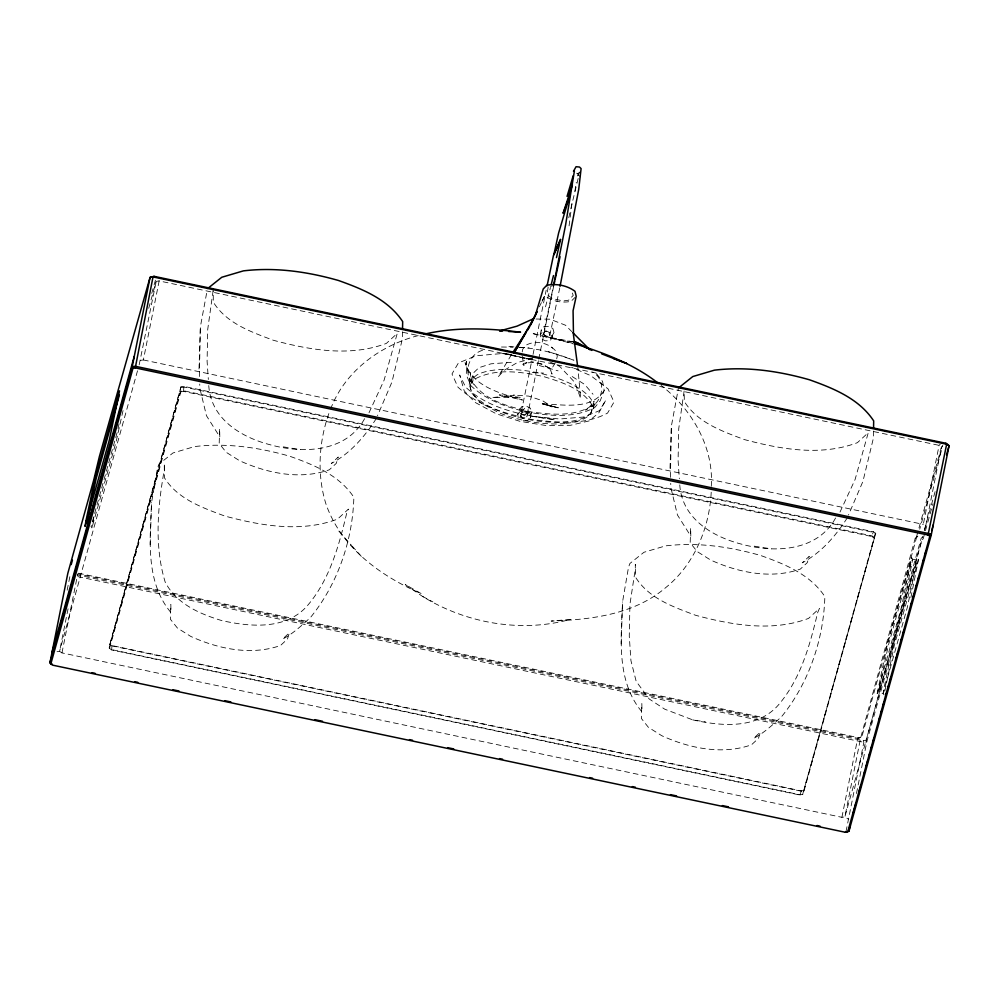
<?xml version="1.0" encoding="UTF-8"?>
<svg xmlns="http://www.w3.org/2000/svg" width="999" height="999" viewBox="0 0 999 999"><rect width="100%" height="100%" fill="white"/><g stroke="black" fill="none" stroke-linecap="round" stroke-linejoin="round"><path stroke-width="0.75" stroke-dasharray="5 3.75" d="M213.137 290.534L207.73 329.358L207.093 361.151L208.341 379.483M684.14 391.009L678.733 428.658L678.084 460.439L679.345 478.783M711.213 492.22C709.502 527.984 694.105 564.66 665.908 587.462C634.203 614.522 591.283 619.667 551.148 621.078L570.342 619.405C520.754 633.054 465.921 623.214 422.465 596.378L405.332 584.615L421.528 593.756C380.607 576.098 340.996 547.552 325.924 503.908C316.533 473.726 318.881 439.797 330.007 410.402M711.276 486.326C713.935 446.89 691.683 409.078 661.151 385.439M402.497 331.718L402.372 338.973L391.933 382.08L377.51 415.709M873.501 431.019L873.376 438.261L862.936 481.381L848.513 514.997M150.187 544.705L151.548 502.584L157.517 467.894L158.903 464.185L172.952 452.972L194.555 446.578C226.561 442.744 258.753 447.402 289.585 456.181C313.698 464.76 339.198 475.037 353.858 497.29C352.697 540.172 337.749 583.891 310.577 617.37C301.81 625.399 293.069 633.653 282.43 639.21L289.448 632.704L287.45 639.073L280.519 645.491C251.149 655.856 218.331 648.938 190.759 636.413L177.36 627.984L170.379 619.205L170.841 604.407L170.979 612.599C145.267 581.942 150.037 539.672 151.548 502.584M199.363 376.523L200.362 326.885L207.255 289.722M511.301 362.325L491.046 363.811L478.858 367.707L473.126 373.264L472.839 382.592C486.188 401.81 510.639 406.98 531.967 412.1C550.973 414.385 571.64 416.808 589.185 407.33L594.08 401.248L591.058 412.55M621.191 643.993L622.552 601.885L628.521 567.195L629.907 563.486L643.955 552.272L665.559 545.879C697.564 542.045 729.757 546.69 760.589 555.469C784.702 564.06 810.189 574.325 824.849 596.578C823.688 639.472 808.753 683.191 781.58 716.658C772.801 724.7 764.073 732.954 753.433 738.511L760.451 732.005L758.453 738.373L751.51 744.792C722.152 755.157 689.335 748.239 661.763 735.714L648.363 727.284L641.383 718.493L641.845 703.696L641.982 711.9C616.271 681.231 621.028 638.96 622.552 601.885M670.441 477.322L671.365 426.186L678.259 389.011M199.013 368.993L200.362 326.885M670.017 468.294L671.365 426.186M469.155 384.228L470.791 379.857L476.773 375.037A63.124 23.851 11.3 0 1 574.025 385.464A63.124 23.851 11.3 0 1 563.985 422.04A63.124 23.851 11.3 0 1 471.94 392.644L469.155 384.228L470.629 372.764L470.616 379.583L473.988 385.002C461.675 373.763 469.018 351.323 485.776 349.725M569.08 225.849L572.14 201.96M574.887 191.296L576.236 182.38M117.07 432.704L91.021 526.461L91.908 527.909L94.131 515.222M877.197 693.456L887.412 644.118L911.675 557.817L912.549 559.19L911.762 564.36L902.834 606.168L879.17 691.333L877.197 693.456L901.46 607.092L911.675 557.817M918.518 559.265L894.267 645.554L884.04 694.904L883.166 693.456L883.965 688.299L892.894 646.49L916.545 561.326L918.518 559.265L910.576 599.15M548.151 287.1L546.977 294.443L552.31 298.551L563.086 300.974L568.543 300.237L573.239 295.379L572.202 292.807M559.765 287.862L549.875 335.252L546.353 336.95L543.456 333.991L553.571 285.252M67.158 590.184L70.192 574.987L71.466 573.688M68.069 608.791L59.565 651.336L61.963 652.896L841.907 817.319L844.867 816.895L848.538 819.292M61.963 652.896L77.76 573.876L857.704 738.311L861.725 737.274L916.558 537.462L917.819 536.138L915.184 538.399L860.651 737.874L844.867 816.895L922.814 536.338M139.173 364.835L156.194 281.368L155.582 279.67L150.974 296.079M140.409 360.389L143.357 359.952L159.153 280.931L158.529 279.233M538.424 360.701L527.522 415.534L525.262 418.693L522.827 418.544L520.754 416.034L521.653 410.277L532.754 355.894M538.723 359.19L553.833 285.427M180.994 386.825L109.865 644.392L109.128 648.051L111.676 649.937L799.924 795.042L802.584 794.642L875.736 533.279L873.338 531.718L183.941 386.388L180.994 386.825L109.865 644.392L112.263 645.953L800.898 791.121L804.27 790.459L801.323 790.883L111.938 645.554L109.54 643.993M841.907 817.319L857.704 738.311L861.725 737.274M845.991 831.63L863.835 742.307L863.223 740.609L77.572 574.974M856.468 793.531L866.795 741.87L892.731 648.438L898.376 624.999L922.027 539.835L923.188 538.823L924.674 533.503M924.462 530.394L925.698 525.936L923.301 524.375L939.097 445.354L940.371 444.056M925.698 525.936L941.495 446.915L942.769 445.616L919.742 529.208M533.066 354.383L546.178 290.185M123.039 410.552L116.159 441.546L91.908 527.909M540.234 334.802L541.271 329.87L543.893 326.598L548.626 326.323L552.872 328.496L554.02 332.555L550.399 340.659L545.342 340.834L540.771 338.636L540.234 334.802L542.732 331.618L547.24 331.331L551.286 333.416L552.36 337.362M523.151 420.766L528.521 420.567L530.519 417.17L531.555 412.212L530.494 408.279L526.448 406.193L521.928 406.481L519.443 409.665L517.757 414.473L518.331 418.406M118.007 428.484L118.943 424.25M556.705 358.816L557.292 356.168L555.819 351.049C548.601 342.732 535.576 339.81 525.874 345.267L522.702 349.275L521.815 353.971L523.901 365.484L523.701 363.311L522.19 365.247L527.06 362.662L524.625 363.112L532.617 362.437L542.082 364.323L551.348 369.143L541.583 363.898L530.769 361.463M568.743 217.782L570.429 210.314M570.766 208.828L578.758 176.024M521.915 411.388L520.754 416.034L522.002 412.575L524.088 411.75L526.423 412.537L527.522 415.534L528.134 409.478L524.912 408.079L521.915 411.388L524.512 414.385L528.309 412.837M545.541 306.818L550.474 287.462M565.159 423.539A62.163 23.601 11.4 0 1 498.226 412.412L480.244 402.472L471.166 392.42L469.917 384.94L473.126 373.264M77.822 576.598L863.835 742.307L866.795 741.87L866.17 740.172L891.632 647.802L897.464 623.576L921.128 538.424L922.389 537.1M148.714 308.316L156.194 281.368L159.153 280.931L939.097 445.354L941.495 446.915L918.618 529.245M137.525 370.779L59.565 651.336L56.543 651.785M109.515 648.538L180.856 391.783L181.244 387.5L184.191 387.063L872.826 532.242L875.224 533.803L802.584 794.642M875.736 533.279L803.109 794.355L800.162 794.792L111.526 649.612L109.128 648.051L180.507 391.158L183.466 390.734L872.09 535.901L874.487 537.462M924.312 530.169L935.201 491.296M925.461 530.694L932.916 503.883M916.345 537.375L917.831 532.067M593.181 408.866L595.054 402.759L591.371 406.793C603.721 399.675 605.894 379.67 592.669 372.028M596.553 373.726L602.572 381.418L604.195 390.434L600.187 400.874L594.667 407.642C573.538 418.593 548.863 415.984 526.311 411.75C506.206 407.392 486.213 399.987 470.954 385.751L466.296 374.912L466.62 361.426L466.57 366.72L469.405 374.026L465.109 362.699C472.427 386.8 501.348 393.556 522.477 400.025L499.275 394.917L520.729 397.452L492.082 397.602L514.822 395.129M330.607 409.066C345.142 370.354 381.93 344.093 421.228 334.865M368.993 412.799L384.066 380.257L397.265 333.404L386.388 343.394C350.012 357.118 309.89 350.05 273.426 340.284C251.224 331.955 226.486 323.389 213.349 302.185L213.162 290.784M839.997 512.087L855.069 479.557L868.268 432.692L857.392 442.682C821.016 456.406 780.893 449.35 744.43 439.585C722.215 431.256 697.489 422.689 684.34 401.473L684.19 391.496M542.245 300.924L544.78 295.617C551.835 301.411 562.2 303.246 571.041 301.348L575.174 297.29M543.456 333.991L544.905 330.981L548.401 331.006L549.875 335.252M539.36 306.793L541.396 302.597M542.07 301.211L544.78 295.617M579.895 171.915L577.709 175.911L579.457 173.401M180.856 391.783L183.516 391.396L871.765 536.5L873.338 531.718M604.195 390.434C591.608 410.751 562.037 404.32 541.845 403.858L558.279 407.804L542.257 403.771L558.279 407.804L542.819 403.746L552.122 406.868L542.607 400.736L528.758 396.116L513.561 395.042M531.555 412.212L529.607 415.509L524.55 415.684L519.98 413.474L519.443 409.665M554.02 332.555L551.997 335.951L546.665 336.151L541.795 333.803L541.271 329.87M555.332 362.762L550.674 370.442L552.035 374.101L549.525 368.044M511.426 354.695L498.126 376.848L504.183 370.329L517.42 362.487L531.381 358.941M376.311 418.506C364.772 436.575 350.399 453.259 331.256 463.511L338.274 457.005L336.263 463.374L329.333 469.792C299.975 480.157 267.158 473.226 239.573 460.714L226.186 452.285L219.193 443.494L219.655 428.696L219.805 436.888L206.456 415.696L199.925 388.561L199.713 384.053M847.302 517.807C835.776 535.864 821.403 552.559 802.259 562.799L809.277 556.306L807.267 562.662L800.336 569.093C770.966 579.457 738.149 572.527 710.576 560.002L697.19 551.573L690.197 542.794L690.659 527.996L690.809 536.188L677.459 514.997L670.928 487.862L670.716 483.341M364.598 418.681C346.266 452.322 303.396 453.921 270.517 444.855C240.959 437.275 211.001 419.056 208.754 385.589M835.589 517.981C817.269 551.623 774.4 553.221 741.52 544.155C711.962 536.563 682.005 518.356 679.757 484.89M469.917 384.94L474.088 379.42C495.454 367.757 521.228 371.703 543.993 376.685C561.263 382.018 580.044 387.887 590.996 403.346A62.3 23.501 11.2 0 1 565.084 423.476M517.757 414.473L520.379 411.213L525.112 410.939L529.358 413.111L530.519 417.17M799.924 795.042L801.323 790.883M915.184 538.399L917.819 536.138M576.648 173.202L577.572 173.876L579.395 172.377M550.424 286.413L552.697 285.739M863.223 740.609L866.17 740.172M531.293 358.653L525.337 358.891L532.542 359.066M501.473 347.015L512.737 347.14M536.026 319.018L549.999 319.193L565.446 325.199L571.778 331.581M518.881 347.327C537.537 348.214 555.831 353.184 573.164 360.04M532.305 372.602L543.518 373.089M508.903 346.566L518.181 347.177M519.73 347.277L528.995 347.889M508.841 354.096L502.622 353.496L476.198 355.769L458.416 362.949L451.998 373.951L457.904 387.088C478.296 406.081 505.731 413.773 532.317 419.543C557.38 422.527 584.477 425.611 607.579 413.074L613.998 402.073L608.091 388.936L590.759 375.661L571.503 367.257M283.254 446.865L300.649 449.625M754.257 546.166L771.653 548.913M692.707 719.867C721.203 726.223 756.38 729.382 777.984 705.469C800.574 679.432 809.839 645.404 817.669 612.587L819.442 608.403L808.578 618.393C772.19 632.117 732.08 625.049 695.616 615.284C673.401 606.967 648.676 598.389 635.526 577.185L635.327 564.36L635.314 569.068L629.919 604.358L629.27 636.151L630.931 660.589L636.188 681.393L649.2 698.988L664.735 709.178L692.707 719.867L705.444 721.865M572.39 341.845L551.773 338.549L531.431 333.191L572.602 343.231M573.876 341.983L547.427 336.875L573.613 343.968M143.357 359.952L923.301 524.375M78.471 573.214L858.778 737.712M539.273 365.534L558.091 370.866M548.376 351.636L573.938 360.214M549.737 361.875L559.627 366.296L574.987 382.605L580.656 398.551L577.922 368.281M422.465 596.378L432.867 601.885M572.165 376.548L584.727 384.478L593.006 394.243M871.765 536.5L873.925 537.899M551.236 347.053L552.622 348.164M577.572 173.876L580.506 177.048M338.823 531.106L351.523 545.379M352.185 546.128L363.624 558.99M111.938 645.554L111.676 649.937M183.941 386.388L183.516 391.396M164.323 465.059L164.311 469.78C157.73 506.668 154.121 545.704 165.185 582.092C176.473 603.796 199.325 613.798 221.703 620.566C250.2 626.935 285.377 630.094 306.98 606.168C329.57 580.132 338.836 546.103 346.678 513.299L348.451 509.103L337.575 519.093C301.186 532.817 261.076 525.761 224.613 515.984C202.397 507.667 177.672 499.1 164.523 477.884L164.323 465.059M879.395 687.337L878.596 692.494L883.166 693.456L907.392 607.13L917.119 560.164L912.549 559.19L911.987 560.364L888.323 645.516L879.395 687.337M605.394 400.911L598.826 412.874L589.023 420.941L570.429 425.299L545.616 425.449L520.117 421.391L496.266 413.786L474.912 402.31L464.223 390.896L459.652 374.987L465.634 387.125C489.71 409.652 523.563 415.409 555.019 419.692L531.868 416.271L559.677 419.006L583.416 417.045L599.462 410.701L605.394 400.911M595.142 403.996L585.514 410.015L595.142 403.996M511.276 354.845L502.622 353.496L526.198 358.566L511.276 354.845"/><path stroke-width="1.5" d="M402.547 328.821L402.672 321.578C388.012 299.325 362.525 289.061 338.411 280.469C307.58 271.691 275.387 267.045 243.381 270.879L221.778 277.26L207.717 288.486M873.551 428.121L873.675 420.879C859.015 398.626 833.528 388.361 809.415 379.77C778.583 370.991 746.39 366.333 714.385 370.167L692.769 376.561L678.721 387.787M574.425 170.841L565.621 224.775L553.571 285.252M86.851 522.914L96.179 478.521L119.43 394.83M560.052 286.338L578.721 189.385L581.106 168.606L579.495 167.033L576.073 166.708L573.476 171.279M848.938 831.193L931.205 535.139L949.05 445.804L948.238 444.817L945.841 443.256L154.083 276.336L150.062 277.372L99.376 456.555L93.744 479.995L67.795 573.426L49.95 662.749L50.824 663.96L52.66 665.159L845.429 832.292L848.938 831.193L850.112 825.311M547.077 285.826L553.421 255.632L560.526 239.46L556.468 257.605M554.158 283.928L554.795 280.931M555.132 279.42L560.039 256.706M551.223 284.49L553.496 275.562M52.01 652.447L134.266 356.381M50.824 663.96L132.992 368.219L132.205 366.695L150.062 277.372L153.009 276.935L946.652 444.243L949.05 445.804L946.565 454.745M847.701 831.955L929.869 536.226L931.205 535.139L928.808 533.578L135.165 366.258L132.205 366.695L49.95 662.749L52.348 664.31M852.646 814.972L855.931 803.146M858.803 792.794L860.863 785.401M863.735 775.062L864.972 770.616M865.783 767.669L867.844 760.276M868.668 757.317L869.892 752.884M870.716 749.924L871.952 745.491M872.776 742.532L874 738.099M878.72 721.116L879.907 716.857M880.706 713.973L881.93 709.565M882.741 706.63L883.965 702.222M885.601 696.353L886.825 691.945M887.636 689.01L888.86 684.602M889.684 681.668L890.908 677.26M895.803 659.64L897.839 652.297M900.698 642.02L901.922 637.624M902.734 634.677L903.958 630.282M910.663 606.143L911.9 601.71M912.724 598.751L913.948 594.318M915.596 588.399L916.832 583.965M917.656 581.006L918.88 576.573M922.577 563.261L923.813 558.828M924.637 555.869L925.861 551.436M929.569 538.136L930.793 533.703M931.617 530.744L933.266 524.825M71.179 564.635L72.44 560.139M573.189 175.699L567.057 196.378L572.427 184.89L563.086 213.287L569.393 196.928L558.628 232.954L553.833 254.757L560.526 239.46M537.175 311.551L530.569 324.95L536.663 312.387M132.992 368.219L135.265 367.894L928.034 535.014L946.652 444.243L945.841 443.256M525.824 332.992L513.961 353.084L535.277 315.534L543.231 288.973L546.703 285.339C556.106 283.291 567.32 285.464 574.999 291.308L576.211 296.278L573.076 310.701L573.476 335.04L577.722 366.77M527.397 330.307L529.77 326.298L513.099 352.11M845.429 832.292L845.991 831.63M154.083 276.336L153.009 276.935L135.265 367.894M532.929 318.968L517.082 326.136L499.575 330.969L502.572 331.144M424.25 334.203C455.194 326.898 487.387 328.184 518.731 332.005L520.579 332.192L508.578 331.493M573.863 342.083L576.81 342.557L591.82 350.412M573.876 341.983L576.81 342.557L587.112 348.239M92.033 672.677L95.08 673.326M134.765 681.693L137.812 682.329M172.914 689.735L179.021 691.021M224.812 700.674L230.919 701.96M314.86 719.655L322.49 721.266M409.49 739.61L412.537 740.247M447.639 747.652L453.746 748.938M499.537 758.591L502.584 759.228M589.585 777.572L592.632 778.221M632.317 786.588L635.364 787.224M670.466 794.63L676.573 795.916M722.364 805.569L728.471 806.855M816.995 825.511L820.042 826.161M575.574 343.981C604.457 353.034 633.528 364.023 657.654 382.767M601.673 353.871L626.698 363.499L613.623 358.591M928.034 535.014L929.869 536.226M572.827 332.642L589.697 349.65M85.852 521.303L85.052 526.461L109.316 440.097L119.53 390.821L95.267 477.122L85.852 521.303"/></g></svg>
